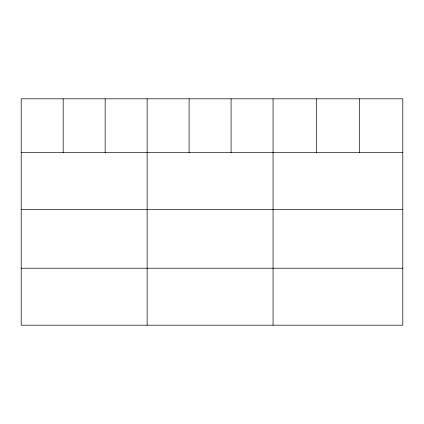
<?xml version="1.0" encoding="UTF-8"?>
<svg xmlns="http://www.w3.org/2000/svg" width="424" height="424" viewBox="0 0 424 424"><rect width="100%" height="100%" fill="white"/><g stroke="black" fill="none" stroke-linecap="round" stroke-linejoin="round"><path stroke-width="0.64" d="M402.8 152.576L402.8 325.187L21.2 325.187L21.2 98.813L402.8 98.813L402.8 152.576L21.2 152.576M21.2 209.536L402.8 209.536M21.2 268.228L402.8 268.228M359.552 98.813L359.552 152.576M316.304 98.813L316.304 152.576M273.056 98.813L273.056 325.187M231.08 98.813L231.08 152.576M189.104 98.813L189.104 152.576M147.128 98.813L147.128 325.187M105.152 98.813L105.152 152.576M63.176 98.813L63.176 152.576"/></g></svg>
